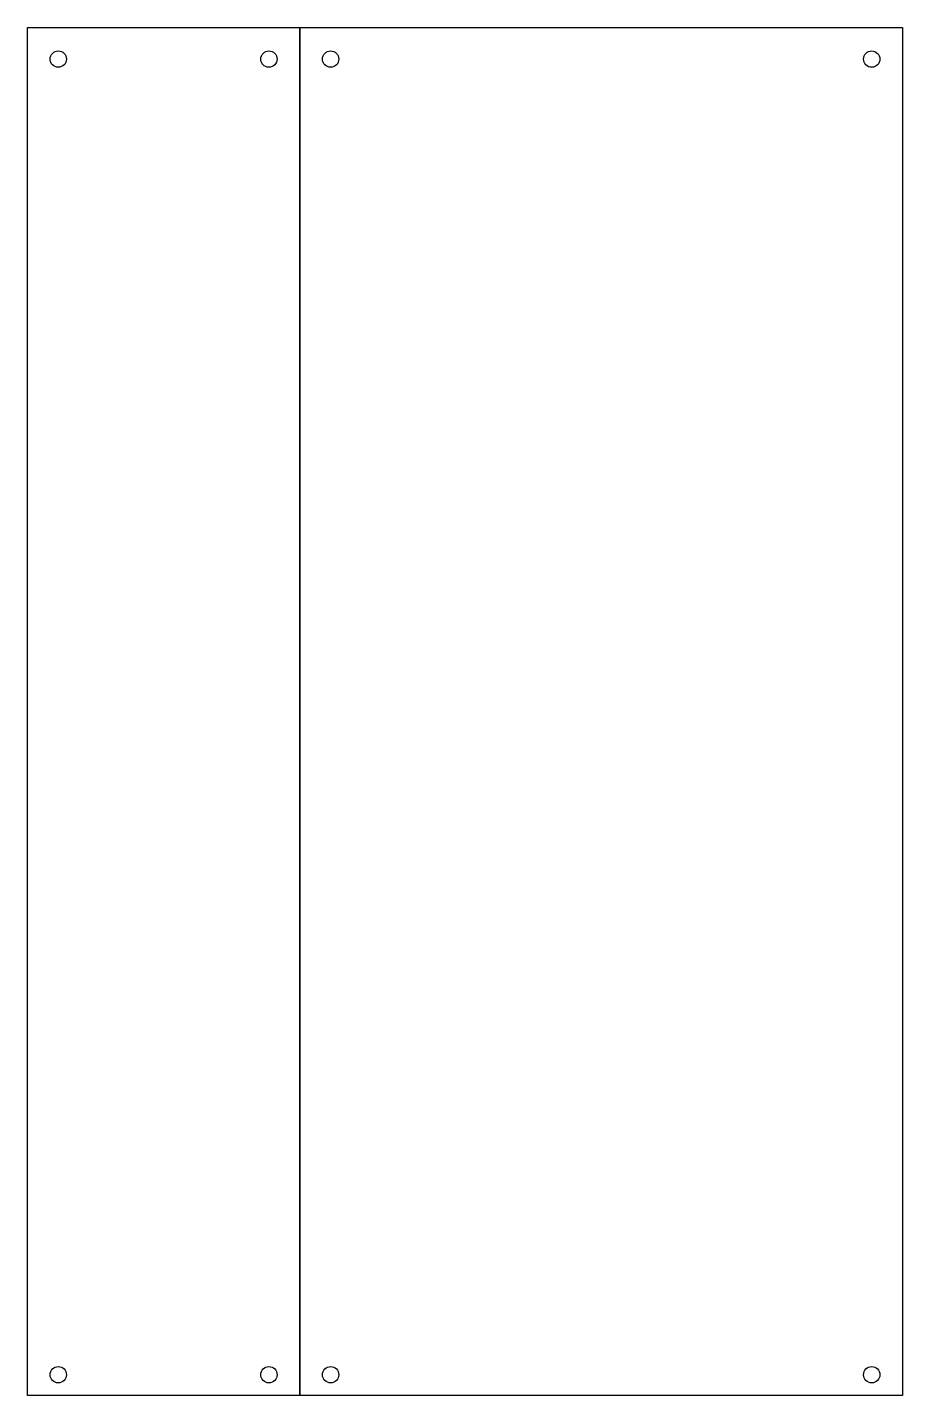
# Model space of a CAD drawing. Extents: x 0 to 482, y 0 to 754.
import ezdxf

# ---------------------------------------------------------------- set-up
doc = ezdxf.new("R2010")
doc.units = 0
doc.layers.add('Layer_1', color=7, linetype='CONTINUOUS')

msp = doc.modelspace()

# ---------------------------------------------------------------- linework, layer by layer
at = {"layer": 'Layer_1', "color": 7}
for points in [[(0, 754), (149.999991, 754), (149.999991, -0.000019), (0, -0.000019), (0, 754)], [(149.999991, 754), (481.999981, 754), (481.999981, -0.000019), (149.999991, -0.000019), (149.999991, 754)]]:
    msp.add_lwpolyline(points, close=True, dxfattribs=at)
at = {"layer": 'Layer_1', "color": 1}
for points in [[(21.499999, 736.499998), (21.499999, 736.499998)], [(137.500004, 736.499998), (137.500004, 736.499998)], [(171.499996, 736.499998), (171.499996, 736.499998)], [(469.499992, 736.499998), (469.499992, 736.499998)], [(21.499999, 11.500029), (21.499999, 11.500029)], [(137.500004, 11.500029), (137.500004, 11.500029)], [(171.499996, 11.500029), (171.499996, 11.500029)], [(469.499992, 11.500029), (469.499992, 11.500029)]]:
    msp.add_lwpolyline(points, close=True, dxfattribs=at)
for points in [[(12.5, 736.499998), (12.5, 737.693473), (12.974105, 738.838066), (13.818019, 739.68198)], [(13.818019, 739.68198), (14.661932, 740.525894), (15.806525, 741.000001), (17, 741.000001)], [(17, 741.000001), (18.193474, 741.000001), (19.338067, 740.525894), (20.181981, 739.68198)], [(20.181981, 739.68198), (21.025895, 738.838066), (21.5, 737.693473), (21.499999, 736.499998)], [(128.500005, 736.499998), (128.500005, 737.693473), (128.97411, 738.838066), (129.818024, 739.68198)], [(129.818024, 739.68198), (130.661938, 740.525894), (131.80653, 741.000001), (133.000005, 741.000001)], [(133.000005, 741.000001), (134.193479, 741.000001), (135.338072, 740.525894), (136.181986, 739.68198)], [(136.181986, 739.68198), (137.0259, 738.838066), (137.500005, 737.693473), (137.500004, 736.499998)], [(162.499997, 736.499998), (162.499996, 737.693473), (162.974101, 738.838066), (163.818015, 739.68198)], [(163.818015, 739.68198), (164.661929, 740.525894), (165.806522, 741.000001), (166.999996, 741.000001)], [(166.999996, 741.000001), (168.193471, 741.000001), (169.338064, 740.525894), (170.181977, 739.68198)], [(170.181977, 739.68198), (171.025891, 738.838066), (171.499996, 737.693473), (171.499996, 736.499998)], [(460.50001, 736.499998), (460.50001, 737.693474), (460.974116, 738.838068), (461.818031, 739.681982)], [(461.818031, 739.681982), (462.661946, 740.525897), (463.80654, 741.000002), (465.000015, 741.000001)], [(465.000015, 741.000001), (467.485289, 740.999988), (469.499994, 738.985272), (469.499992, 736.499998)], [(17, 731.999999), (14.514719, 731.999999), (12.500001, 734.014717), (12.5, 736.499998)], [(21.499999, 736.499998), (21.499999, 734.014717), (19.485281, 731.999999), (17, 731.999999)], [(133.000005, 731.999999), (130.514724, 731.999999), (128.500006, 734.014717), (128.500005, 736.499998)], [(137.500004, 736.499998), (137.500004, 734.014717), (135.485286, 731.999999), (133.000005, 731.999999)], [(166.999996, 731.999999), (164.514715, 731.999999), (162.499997, 734.014717), (162.499997, 736.499998)], [(171.499996, 736.499998), (171.499996, 734.014717), (169.485277, 731.999999), (166.999996, 731.999999)], [(461.818032, 733.318016), (460.974117, 734.16193), (460.50001, 735.306523), (460.50001, 736.499998)], [(465.000015, 731.999999), (463.80654, 731.999997), (462.661947, 732.474103), (461.818032, 733.318016)], [(469.499992, 736.499998), (469.499992, 734.014726), (467.485288, 732.000011), (465.000015, 731.999999)], [(13.818018, 14.682012), (14.661932, 15.525927), (15.806525, 16.000034), (17, 16.000034)], [(17, 16.000034), (18.193475, 16.000034), (19.338068, 15.525927), (20.181982, 14.682012)], [(129.818023, 14.682012), (130.661937, 15.525927), (131.80653, 16.000034), (133.000005, 16.000034)], [(133.000005, 16.000034), (134.19348, 16.000034), (135.338073, 15.525927), (136.181987, 14.682012)], [(163.818014, 14.682012), (164.661928, 15.525927), (165.806521, 16.000034), (166.999996, 16.000034)], [(166.999996, 16.000034), (168.193471, 16.000034), (169.338065, 15.525927), (170.181978, 14.682012)], [(461.81803, 14.682014), (462.661945, 15.525929), (463.806539, 16.000035), (465.000015, 16.000034)], [(465.000015, 16.000034), (467.48529, 16.000021), (469.499995, 13.985303), (469.499992, 11.500029)], [(12.5, 11.500029), (12.499999, 12.693504), (12.974104, 13.838098), (13.818018, 14.682012)], [(13.818018, 8.318045), (12.974104, 9.16196), (12.499999, 10.306554), (12.5, 11.500029)], [(17, 7.000024), (15.806525, 7.000024), (14.661932, 7.47413), (13.818018, 8.318045)], [(20.181982, 8.318045), (19.338068, 7.47413), (18.193475, 7.000024), (17, 7.000024)], [(20.181982, 14.682012), (21.025896, 13.838098), (21.500001, 12.693504), (21.499999, 11.500029)], [(21.499999, 11.500029), (21.500001, 10.306554), (21.025896, 9.16196), (20.181982, 8.318045)], [(128.500005, 11.500029), (128.500004, 12.693504), (128.974109, 13.838098), (129.818023, 14.682012)], [(129.818023, 8.318045), (128.974109, 9.16196), (128.500004, 10.306554), (128.500005, 11.500029)], [(133.000005, 7.000024), (131.80653, 7.000024), (130.661937, 7.47413), (129.818023, 8.318045)], [(136.181987, 8.318045), (135.338073, 7.47413), (134.19348, 7.000024), (133.000005, 7.000024)], [(136.181987, 14.682012), (137.025901, 13.838098), (137.500006, 12.693504), (137.500004, 11.500029)], [(137.500004, 11.500029), (137.500006, 10.306554), (137.025901, 9.16196), (136.181987, 8.318045)], [(162.499997, 11.500029), (162.499995, 12.693504), (162.9741, 13.838098), (163.818014, 14.682012)], [(163.818014, 8.318045), (162.9741, 9.16196), (162.499995, 10.306554), (162.499997, 11.500029)], [(166.999996, 7.000024), (165.806521, 7.000024), (164.661928, 7.47413), (163.818014, 8.318045)], [(170.181978, 8.318045), (169.338065, 7.47413), (168.193471, 7.000024), (166.999996, 7.000024)], [(170.181978, 14.682012), (171.025892, 13.838098), (171.499997, 12.693504), (171.499996, 11.500029)], [(171.499996, 11.500029), (171.499997, 10.306554), (171.025892, 9.16196), (170.181978, 8.318045)], [(460.50001, 11.500029), (460.500009, 12.693505), (460.974115, 13.838099), (461.81803, 14.682014)], [(461.81803, 8.318043), (460.974115, 9.161958), (460.500009, 10.306553), (460.50001, 11.500029)], [(465.000015, 7.000024), (463.806539, 7.000022), (462.661945, 7.474128), (461.81803, 8.318043)], [(469.499992, 11.500029), (469.499995, 9.014754), (467.48529, 7.000036), (465.000015, 7.000024)]]:
    msp.add_open_spline(points, degree=3, dxfattribs=at)

doc.saveas('drawing.dxf')
